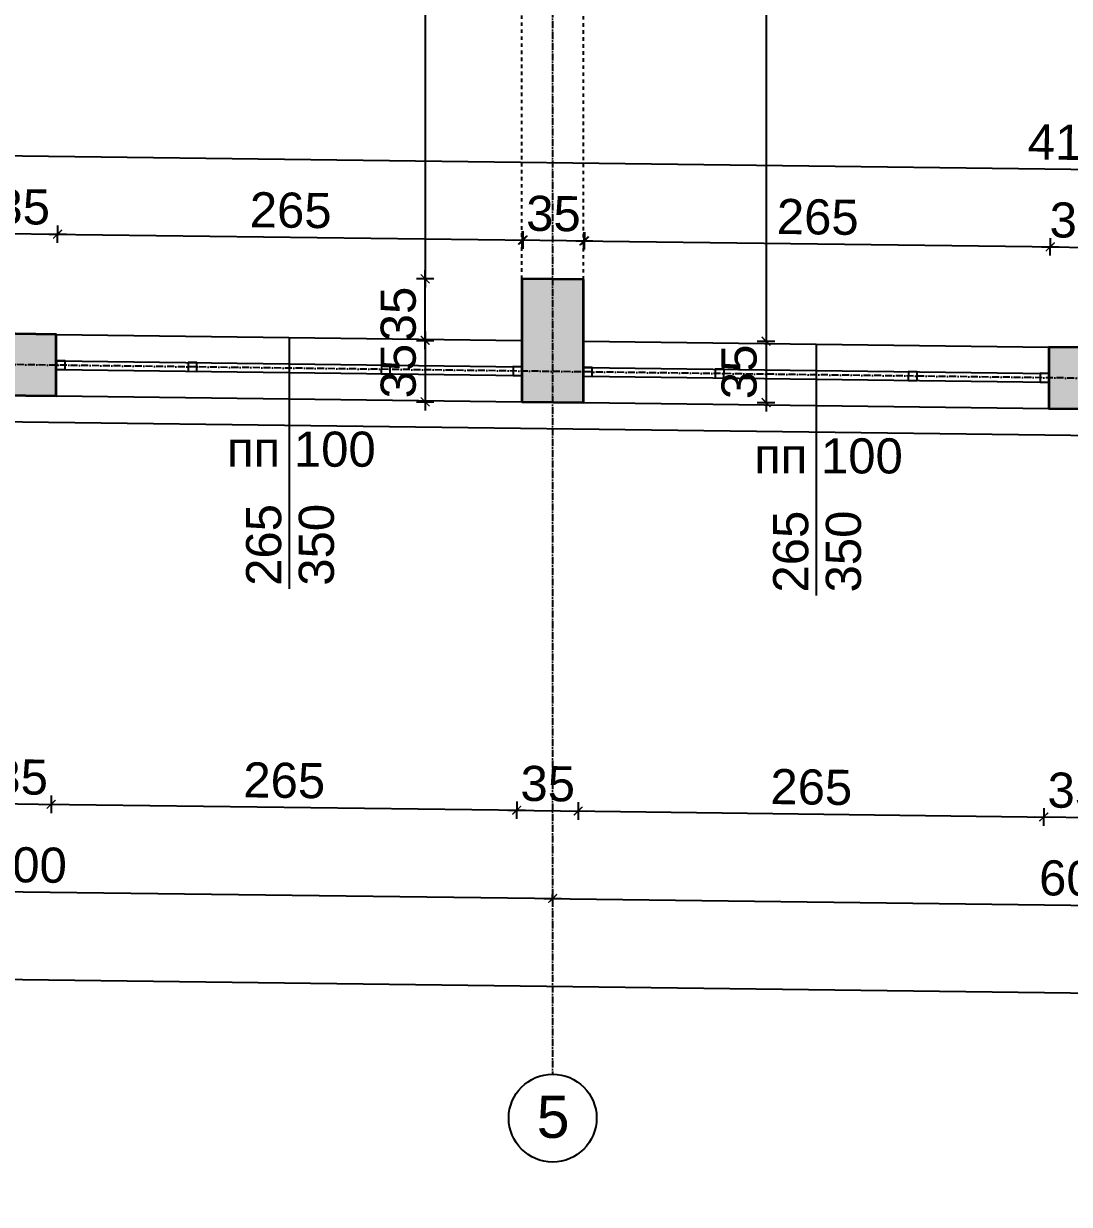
# Model space of a CAD drawing. Header units: inches. Extents: x -72385 to 39588, y -6525 to 66685.
# Drawn here: x -49886 to -49291, y 14801 to 15473 of the extents above; entities that cross this region are included whole.
import ezdxf

# ---------------------------------------------------------------- set-up
doc = ezdxf.new("R2010")
doc.units = ezdxf.units.IN
doc.header["$MEASUREMENT"] = 0
doc.linetypes.add('DashDot', pattern=[0.6, 0.4, -0.1, 0, -0.1])
doc.linetypes.add('Hidden', pattern=[0.4, 0.2, -0.2])
for name, color, linetype, lineweight in [('Изгледни линии', 253, 'Continuous', 25), ('Надписи коти външни', 252, 'Continuous', 25), ('Надписи коти вътрешни', 252, 'Continuous', 25), ('Надписи Оси', 252, 'Continuous', 25), ('Надписи прозорци', 252, 'Continuous', 25), ('Оси', 252, 'DashDot', 25), ('Прозорци', 251, 'Continuous', 25), ('Пунктир', 253, 'Hidden', 25), ('Разрезни линии', 7, 'Continuous', 35), ('Щрих стени', 254, 'Continuous', 25)]:
    doc.layers.add(name, color=color, linetype=linetype, lineweight=lineweight)
doc.styles.add('Arial Regular', font='arial.ttf')
doc.styles.get("Standard").update_dxf_attribs({"font": 'arial.ttf'})
doc.dimstyles.new('Annotative', dxfattribs={"dimscale": 0, "dimtxt": 20, "dimasz": 5, "dimexe": 5, "dimexo": 5, "dimgap": 5, "dimtad": 1, "dimdec": 0, "dimzin": 0, "dimdsep": 46, "dimtxsty": 'Standard', "dimblk": 'ARCHTICK', "dimcen": 5, "dimdle": 5, "dimadec": 0, "dimazin": 0, "dimtfac": 1, "dimtdec": 0, "dimtofl": 0, "dimtmove": 0, "dimatfit": 3, "dimldrblk": 'ARCHTICK', "dimfxl": 5, "dimfxlon": 1, "dimtolj": 1, "dimtzin": 0, "dimarcsym": 1})

# ---------------------------------------------------------------- blocks, each defined once
blk = doc.blocks.new('_ArchTick')
at = {"color": 0, "linetype": 'ByBlock', "const_width": 0.15}
blk.add_lwpolyline([(-0.5, -0.5), (0.5, 0.5)], dxfattribs=at)
blk = doc.blocks.new('*D529')
at = {"layer": 'Defpoints', "color": 0, "ltscale": 50, "transparency": 16777216}
for p in [(-49657.39, 15327.78), (-49602.34, 15327.78), (-49602.34, 15292.78)]:
    blk.add_point(p, dxfattribs=at)
at = {"layer": 'Надписи коти вътрешни', "color": 0, "lineweight": -2, "ltscale": 50, "transparency": 16777216}
for p, q in [((-49652.39, 15327.78), (-49662.39, 15327.78)), ((-49657.39, 15287.78), (-49657.39, 15332.78)), ((-49652.39, 15292.78), (-49662.39, 15292.78))]:
    blk.add_line(p, q, dxfattribs=at)
at = {"layer": 'Надписи коти вътрешни', "color": 0, "lineweight": -2, "ltscale": 50, "transparency": 16777216, "xscale": 5, "yscale": 5, "zscale": 5}
for p, rotation in [((-49657.39, 15327.78), 90), ((-49657.39, 15292.78), 270)]:
    blk.add_blockref('_ArchTick', p, dxfattribs=dict(at, rotation=rotation))
at = {"layer": 'Надписи коти вътрешни', "color": 0, "ltscale": 50, "transparency": 16777216, "insert": (-49672.61, 15307.78), "char_height": 20, "attachment_point": 5, "rotation": 90}
blk.add_mtext('\\A1;35', dxfattribs=at)
blk = doc.blocks.new('*D530')
at = {"layer": 'Defpoints', "color": 0, "ltscale": 50, "transparency": 16777216}
for p in [(-49602.34, 15835.32), (-49657.39, 15327.78), (-49602.34, 15327.78)]:
    blk.add_point(p, dxfattribs=at)
at = {"layer": 'Надписи коти вътрешни', "color": 0, "lineweight": -2, "ltscale": 50, "transparency": 16777216}
for p, q in [((-49657.39, 15840.32), (-49657.39, 15322.78)), ((-49652.39, 15835.32), (-49662.39, 15835.32)), ((-49652.39, 15327.78), (-49662.39, 15327.78))]:
    blk.add_line(p, q, dxfattribs=at)
at = {"layer": 'Надписи коти вътрешни', "color": 0, "lineweight": -2, "ltscale": 50, "transparency": 16777216, "xscale": 5, "yscale": 5, "zscale": 5}
for p, rotation in [((-49657.39, 15835.32), 90), ((-49657.39, 15327.78), 270)]:
    blk.add_blockref('_ArchTick', p, dxfattribs=dict(at, rotation=rotation))
at = {"layer": 'Надписи коти вътрешни', "color": 0, "ltscale": 50, "transparency": 16777216, "insert": (-49672.61, 15581.55), "char_height": 20, "attachment_point": 5, "rotation": 90}
blk.add_mtext('\\A1;508', dxfattribs=at)
blk = doc.blocks.new('*D535')
at = {"layer": 'Defpoints', "color": 0, "ltscale": 50, "transparency": 16777216}
for p in [(-49567.34, 17057.48), (-49567.34, 15292.33), (-49463.39, 15292.33)]:
    blk.add_point(p, dxfattribs=at)
at = {"layer": 'Надписи коти вътрешни', "color": 0, "lineweight": -2, "ltscale": 50, "transparency": 16777216}
for p, q in [((-49463.39, 17062.48), (-49463.39, 15287.33)), ((-49468.39, 17057.48), (-49458.39, 17057.48)), ((-49468.39, 15292.33), (-49458.39, 15292.33))]:
    blk.add_line(p, q, dxfattribs=at)
at = {"layer": 'Надписи коти вътрешни', "color": 0, "lineweight": -2, "ltscale": 50, "transparency": 16777216, "xscale": 5, "yscale": 5, "zscale": 5}
for p, rotation in [((-49463.39, 17057.48), 90), ((-49463.39, 15292.33), 270)]:
    blk.add_blockref('_ArchTick', p, dxfattribs=dict(at, rotation=rotation))
at = {"layer": 'Надписи коти вътрешни', "color": 0, "ltscale": 50, "transparency": 16777216, "insert": (-49478.61, 16174.91), "char_height": 20, "attachment_point": 5, "rotation": 90}
blk.add_mtext('\\A1;1765', dxfattribs=at)
blk = doc.blocks.new('*D571')
at = {"layer": 'Defpoints', "color": 0, "ltscale": 50, "transparency": 16777216}
for p in [(-49866.61, 15353.23), (-49902.34, 15296.6), (-49867.34, 15296.15)]:
    blk.add_point(p, dxfattribs=at)
at = {"layer": 'Надписи коти вътрешни', "color": 0, "lineweight": -2, "ltscale": 50, "transparency": 16777216}
for p, q in [((-49906.61, 15353.74), (-49861.61, 15353.16)), ((-49901.67, 15348.67), (-49901.55, 15358.67)), ((-49866.67, 15348.23), (-49866.55, 15358.23))]:
    blk.add_line(p, q, dxfattribs=at)
at = {"layer": 'Надписи коти вътрешни', "color": 0, "lineweight": -2, "ltscale": 50, "transparency": 16777216, "xscale": 5, "yscale": 5, "zscale": 5}
for p, rotation in [((-49901.61, 15353.67), 179.2706286525344), ((-49866.61, 15353.23), 359.2706286525344)]:
    blk.add_blockref('_ArchTick', p, dxfattribs=dict(at, rotation=rotation))
at = {"layer": 'Надписи коти вътрешни', "color": 0, "ltscale": 50, "transparency": 16777216, "insert": (-49886.42, 15368.7), "char_height": 20, "attachment_point": 5, "rotation": 359.27063}
blk.add_mtext('\\A1;35', dxfattribs=at)
blk = doc.blocks.new('*D568')
at = {"layer": 'Defpoints', "color": 0, "ltscale": 50, "transparency": 16777216}
for p in [(-49601.61, 15349.85), (-49867.34, 15296.15), (-49602.34, 15292.78)]:
    blk.add_point(p, dxfattribs=at)
at = {"layer": 'Надписи коти вътрешни', "color": 0, "lineweight": -2, "ltscale": 50, "transparency": 16777216}
for p, q in [((-49871.61, 15353.29), (-49596.61, 15349.79)), ((-49866.67, 15348.23), (-49866.55, 15358.23)), ((-49601.67, 15344.85), (-49601.55, 15354.85))]:
    blk.add_line(p, q, dxfattribs=at)
at = {"layer": 'Надписи коти вътрешни', "color": 0, "lineweight": -2, "ltscale": 50, "transparency": 16777216, "xscale": 5, "yscale": 5, "zscale": 5}
for p, rotation in [((-49866.61, 15353.23), 179.270628652547), ((-49601.61, 15349.85), 359.270628652547)]:
    blk.add_blockref('_ArchTick', p, dxfattribs=dict(at, rotation=rotation))
at = {"layer": 'Надписи коти вътрешни', "color": 0, "ltscale": 50, "transparency": 16777216, "insert": (-49733.92, 15366.75), "char_height": 20, "attachment_point": 5, "rotation": 359.27063}
blk.add_mtext('\\A1;265', dxfattribs=at)
blk = doc.blocks.new('*D569')
at = {"layer": 'Defpoints', "color": 0, "ltscale": 50, "transparency": 16777216}
for p in [(-49567.06, 15349.41), (-49602.34, 15327.78), (-49567.34, 15327.34)]:
    blk.add_point(p, dxfattribs=at)
at = {"layer": 'Надписи коти вътрешни', "color": 0, "lineweight": -2, "ltscale": 50, "transparency": 16777216}
for p, q in [((-49602.12, 15344.86), (-49601.99, 15354.86)), ((-49567.12, 15344.41), (-49566.99, 15354.41)), ((-49607.06, 15349.92), (-49562.06, 15349.35))]:
    blk.add_line(p, q, dxfattribs=at)
at = {"layer": 'Надписи коти вътрешни', "color": 0, "lineweight": -2, "ltscale": 50, "transparency": 16777216, "xscale": 5, "yscale": 5, "zscale": 5}
for p, rotation in [((-49602.06, 15349.86), 179.2706286525459), ((-49567.06, 15349.41), 359.270628652546)]:
    blk.add_blockref('_ArchTick', p, dxfattribs=dict(at, rotation=rotation))
at = {"layer": 'Надписи коти вътрешни', "color": 0, "ltscale": 50, "transparency": 16777216, "insert": (-49584.36, 15364.85), "char_height": 20, "attachment_point": 5, "rotation": 359.27063}
blk.add_mtext('\\A1;35', dxfattribs=at)
blk = doc.blocks.new('*D574')
at = {"layer": 'Defpoints', "color": 0, "ltscale": 50, "transparency": 16777216}
for p in [(-49301.61, 15346.03), (-49567.34, 15292.33), (-49302.34, 15288.96)]:
    blk.add_point(p, dxfattribs=at)
at = {"layer": 'Надписи коти вътрешни', "color": 0, "lineweight": -2, "ltscale": 50, "transparency": 16777216}
for p, q in [((-49566.67, 15344.41), (-49566.55, 15354.41)), ((-49571.61, 15349.47), (-49296.61, 15345.97)), ((-49301.67, 15341.03), (-49301.55, 15351.03))]:
    blk.add_line(p, q, dxfattribs=at)
at = {"layer": 'Надписи коти вътрешни', "color": 0, "lineweight": -2, "ltscale": 50, "transparency": 16777216, "xscale": 5, "yscale": 5, "zscale": 5}
for p, rotation in [((-49566.61, 15349.41), 179.270628652547), ((-49301.61, 15346.03), 359.270628652547)]:
    blk.add_blockref('_ArchTick', p, dxfattribs=dict(at, rotation=rotation))
at = {"layer": 'Надписи коти вътрешни', "color": 0, "ltscale": 50, "transparency": 16777216, "insert": (-49433.92, 15362.93), "char_height": 20, "attachment_point": 5, "rotation": 359.27063}
blk.add_mtext('\\A1;265', dxfattribs=at)
blk = doc.blocks.new('*D575')
at = {"layer": 'Defpoints', "color": 0, "ltscale": 50, "transparency": 16777216}
for p in [(-49266.61, 15345.59), (-49302.34, 15288.96), (-49267.34, 15288.52)]:
    blk.add_point(p, dxfattribs=at)
at = {"layer": 'Надписи коти вътрешни', "color": 0, "lineweight": -2, "ltscale": 50, "transparency": 16777216}
for p, q in [((-49301.67, 15341.03), (-49301.55, 15351.03)), ((-49266.67, 15340.59), (-49266.55, 15350.59)), ((-49306.61, 15346.1), (-49261.61, 15345.52))]:
    blk.add_line(p, q, dxfattribs=at)
at = {"layer": 'Надписи коти вътрешни', "color": 0, "lineweight": -2, "ltscale": 50, "transparency": 16777216, "xscale": 5, "yscale": 5, "zscale": 5}
for p, rotation in [((-49301.61, 15346.03), 179.2706286525344), ((-49266.61, 15345.59), 359.2706286525344)]:
    blk.add_blockref('_ArchTick', p, dxfattribs=dict(at, rotation=rotation))
at = {"layer": 'Надписи коти вътрешни', "color": 0, "ltscale": 50, "transparency": 16777216, "insert": (-49286.42, 15361.06), "char_height": 20, "attachment_point": 5, "rotation": 359.27063}
blk.add_mtext('\\A1;35', dxfattribs=at)
blk = doc.blocks.new('*D587')
at = {"layer": 'Defpoints', "color": 0, "ltscale": 50, "transparency": 16777216}
for p in [(-47201.05, 15363.57), (-51367.34, 15315.25), (-47202.34, 15262.23)]:
    blk.add_point(p, dxfattribs=at)
at = {"layer": 'Надписи коти вътрешни', "color": 0, "lineweight": -2, "ltscale": 50, "transparency": 16777216}
for p, q in [((-51366.11, 15411.59), (-51365.98, 15421.59)), ((-51371.05, 15416.65), (-47196.05, 15363.5)), ((-47201.11, 15358.57), (-47200.98, 15368.57))]:
    blk.add_line(p, q, dxfattribs=at)
at = {"layer": 'Надписи коти вътрешни', "color": 0, "lineweight": -2, "ltscale": 50, "transparency": 16777216, "xscale": 5, "yscale": 5, "zscale": 5}
for p, rotation in [((-51366.05, 15416.59), 179.2706286525471), ((-47201.05, 15363.57), 359.2706286525471)]:
    blk.add_blockref('_ArchTick', p, dxfattribs=dict(at, rotation=rotation))
at = {"layer": 'Надписи коти вътрешни', "color": 0, "ltscale": 50, "transparency": 16777216, "insert": (-49283.35, 15405.29), "char_height": 20, "attachment_point": 5, "rotation": 359.27063}
blk.add_mtext('\\A1;4165', dxfattribs=at)
blk = doc.blocks.new('*D5588')
at = {"layer": 'Defpoints', "color": 0, "ltscale": 50, "transparency": 16777216}
for p in [(-49902.34, 15261.6), (-49867.34, 15261.15), (-49870.3, 15028.67)]:
    blk.add_point(p, dxfattribs=at)
at = {"layer": 'Надписи коти външни', "color": 0, "lineweight": -2, "ltscale": 50, "transparency": 16777216}
for p, q in [((-49905.23, 15034.11), (-49905.36, 15024.12)), ((-49870.23, 15033.67), (-49870.36, 15023.67)), ((-49910.3, 15029.18), (-49865.3, 15028.61))]:
    blk.add_line(p, q, dxfattribs=at)
at = {"layer": 'Надписи коти външни', "color": 0, "lineweight": -2, "ltscale": 50, "transparency": 16777216, "xscale": 5, "yscale": 5, "zscale": 5}
for p, rotation in [((-49905.3, 15029.12), 179.2706286525464), ((-49870.3, 15028.67), 359.2706286525463)]:
    blk.add_blockref('_ArchTick', p, dxfattribs=dict(at, rotation=rotation))
at = {"layer": 'Надписи коти външни', "color": 0, "ltscale": 50, "transparency": 16777216, "insert": (-49887.6, 15044.11), "char_height": 20, "attachment_point": 5, "rotation": 359.27063}
blk.add_mtext('\\A1;35', dxfattribs=at)
blk = doc.blocks.new('*D5587')
at = {"layer": 'Defpoints', "color": 0, "ltscale": 50, "transparency": 16777216}
for p in [(-49867.34, 15261.15), (-49602.34, 15257.78), (-49605.3, 15025.3)]:
    blk.add_point(p, dxfattribs=at)
at = {"layer": 'Надписи коти външни', "color": 0, "lineweight": -2, "ltscale": 50, "transparency": 16777216}
for p, q in [((-49870.23, 15033.67), (-49870.36, 15023.67)), ((-49875.3, 15028.73), (-49600.3, 15025.23)), ((-49605.23, 15030.3), (-49605.36, 15020.3))]:
    blk.add_line(p, q, dxfattribs=at)
at = {"layer": 'Надписи коти външни', "color": 0, "lineweight": -2, "ltscale": 50, "transparency": 16777216, "xscale": 5, "yscale": 5, "zscale": 5}
for p, rotation in [((-49870.3, 15028.67), 179.2706286525463), ((-49605.3, 15025.3), 359.2706286525462)]:
    blk.add_blockref('_ArchTick', p, dxfattribs=dict(at, rotation=rotation))
at = {"layer": 'Надписи коти външни', "color": 0, "ltscale": 50, "transparency": 16777216, "insert": (-49737.6, 15042.19), "char_height": 20, "attachment_point": 5, "rotation": 359.27063}
blk.add_mtext('\\A1;265', dxfattribs=at)
blk = doc.blocks.new('*D5586')
at = {"layer": 'Defpoints', "color": 0, "ltscale": 50, "transparency": 16777216}
for p in [(-49602.34, 15257.78), (-49567.34, 15257.33), (-49570.3, 15024.85)]:
    blk.add_point(p, dxfattribs=at)
at = {"layer": 'Надписи коти външни', "color": 0, "lineweight": -2, "ltscale": 50, "transparency": 16777216}
for p, q in [((-49610.3, 15025.36), (-49565.3, 15024.79)), ((-49605.23, 15030.3), (-49605.36, 15020.3)), ((-49570.23, 15029.85), (-49570.36, 15019.85))]:
    blk.add_line(p, q, dxfattribs=at)
at = {"layer": 'Надписи коти външни', "color": 0, "lineweight": -2, "ltscale": 50, "transparency": 16777216, "xscale": 5, "yscale": 5, "zscale": 5}
for p, rotation in [((-49605.3, 15025.3), 179.2706286525403), ((-49570.3, 15024.85), 359.2706286525403)]:
    blk.add_blockref('_ArchTick', p, dxfattribs=dict(at, rotation=rotation))
at = {"layer": 'Надписи коти външни', "color": 0, "ltscale": 50, "transparency": 16777216, "insert": (-49587.6, 15040.29), "char_height": 20, "attachment_point": 5, "rotation": 359.27063}
blk.add_mtext('\\A1;35', dxfattribs=at)
blk = doc.blocks.new('*D5585')
at = {"layer": 'Defpoints', "color": 0, "ltscale": 50, "transparency": 16777216}
for p in [(-49567.34, 15257.33), (-49302.34, 15253.96), (-49305.3, 15021.48)]:
    blk.add_point(p, dxfattribs=at)
at = {"layer": 'Надписи коти външни', "color": 0, "lineweight": -2, "ltscale": 50, "transparency": 16777216}
for p, q in [((-49575.3, 15024.91), (-49300.3, 15021.41)), ((-49570.23, 15029.85), (-49570.36, 15019.85)), ((-49305.23, 15026.48), (-49305.36, 15016.48))]:
    blk.add_line(p, q, dxfattribs=at)
at = {"layer": 'Надписи коти външни', "color": 0, "lineweight": -2, "ltscale": 50, "transparency": 16777216, "xscale": 5, "yscale": 5, "zscale": 5}
for p, rotation in [((-49570.3, 15024.85), 179.2706286525486), ((-49305.3, 15021.48), 359.2706286525486)]:
    blk.add_blockref('_ArchTick', p, dxfattribs=dict(at, rotation=rotation))
at = {"layer": 'Надписи коти външни', "color": 0, "ltscale": 50, "transparency": 16777216, "insert": (-49437.6, 15038.37), "char_height": 20, "attachment_point": 5, "rotation": 359.27063}
blk.add_mtext('\\A1;265', dxfattribs=at)
blk = doc.blocks.new('*D5584')
at = {"layer": 'Defpoints', "color": 0, "ltscale": 50, "transparency": 16777216}
for p in [(-49302.34, 15253.96), (-49267.34, 15253.51), (-49270.3, 15021.03)]:
    blk.add_point(p, dxfattribs=at)
at = {"layer": 'Надписи коти външни', "color": 0, "lineweight": -2, "ltscale": 50, "transparency": 16777216}
for p, q in [((-49305.23, 15026.48), (-49305.36, 15016.48)), ((-49270.23, 15026.03), (-49270.36, 15016.03)), ((-49310.3, 15021.54), (-49265.3, 15020.97))]:
    blk.add_line(p, q, dxfattribs=at)
at = {"layer": 'Надписи коти външни', "color": 0, "lineweight": -2, "ltscale": 50, "transparency": 16777216, "xscale": 5, "yscale": 5, "zscale": 5}
for p, rotation in [((-49305.3, 15021.48), 179.2706286525464), ((-49270.3, 15021.03), 359.2706286525463)]:
    blk.add_blockref('_ArchTick', p, dxfattribs=dict(at, rotation=rotation))
at = {"layer": 'Надписи коти външни', "color": 0, "ltscale": 50, "transparency": 16777216, "insert": (-49287.6, 15036.47), "char_height": 20, "attachment_point": 5, "rotation": 359.27063}
blk.add_mtext('\\A1;35', dxfattribs=at)
blk = doc.blocks.new('*D5566')
at = {"layer": 'Defpoints', "color": 0, "ltscale": 50, "transparency": 16777216}
for p in [(-50184.84, 14982.67), (-49584.84, 14975.03), (-49584.84, 14975.03)]:
    blk.add_point(p, dxfattribs=at)
at = {"layer": 'Надписи коти външни', "color": 0, "lineweight": -2, "ltscale": 50, "transparency": 16777216}
for p, q in [((-50189.84, 14982.73), (-49579.84, 14974.97)), ((-50184.84, 14982.67), (-50184.9, 14977.67)), ((-49584.84, 14975.03), (-49584.77, 14980.03))]:
    blk.add_line(p, q, dxfattribs=at)
at = {"layer": 'Надписи коти външни', "color": 0, "lineweight": -2, "ltscale": 50, "transparency": 16777216, "xscale": 5, "yscale": 5, "zscale": 5}
for p, rotation in [((-50184.84, 14982.67), 179.270628652557), ((-49584.84, 14975.03), 359.270628652557)]:
    blk.add_blockref('_ArchTick', p, dxfattribs=dict(at, rotation=rotation))
at = {"layer": 'Надписи коти външни', "color": 0, "ltscale": 50, "transparency": 16777216, "insert": (-49884.64, 14994.06), "char_height": 20, "attachment_point": 5, "rotation": 359.27063}
blk.add_mtext('\\A1;600', dxfattribs=at)
blk = doc.blocks.new('*D5565')
at = {"layer": 'Defpoints', "color": 0, "ltscale": 50, "transparency": 16777216}
for p in [(-49584.84, 14975.03), (-48984.84, 14967.39), (-48984.84, 14967.39)]:
    blk.add_point(p, dxfattribs=at)
at = {"layer": 'Надписи коти външни', "color": 0, "lineweight": -2, "ltscale": 50, "transparency": 16777216}
for p, q in [((-49584.84, 14975.03), (-49584.77, 14980.03)), ((-49589.84, 14975.1), (-48979.84, 14967.33)), ((-48984.84, 14967.39), (-48984.77, 14972.39))]:
    blk.add_line(p, q, dxfattribs=at)
at = {"layer": 'Надписи коти външни', "color": 0, "lineweight": -2, "ltscale": 50, "transparency": 16777216, "xscale": 5, "yscale": 5, "zscale": 5}
for p, rotation in [((-49584.84, 14975.03), 179.2706286525473), ((-48984.84, 14967.39), 359.2706286525473)]:
    blk.add_blockref('_ArchTick', p, dxfattribs=dict(at, rotation=rotation))
at = {"layer": 'Надписи коти външни', "color": 0, "ltscale": 50, "transparency": 16777216, "insert": (-49284.64, 14986.42), "char_height": 20, "attachment_point": 5, "rotation": 359.27063}
blk.add_mtext('\\A1;600', dxfattribs=at)
blk = doc.blocks.new('*D5506')
at = {"layer": 'Defpoints', "color": 0, "ltscale": 50, "transparency": 16777216}
for p in [(-52317.34, 15292.34), (-40222.34, 15138.36), (-40226.57, 14805.89)]:
    blk.add_point(p, dxfattribs=at)
at = {"layer": 'Надписи коти външни', "color": 0, "lineweight": -2, "ltscale": 50, "transparency": 16777216}
for p, q in [((-52321.51, 14964.87), (-52321.63, 14954.87)), ((-52326.57, 14959.93), (-40221.57, 14805.83)), ((-40226.51, 14810.89), (-40226.63, 14800.89))]:
    blk.add_line(p, q, dxfattribs=at)
at = {"layer": 'Надписи коти външни', "color": 0, "lineweight": -2, "ltscale": 50, "transparency": 16777216, "xscale": 5, "yscale": 5, "zscale": 5}
for p, rotation in [((-52321.57, 14959.87), 179.2706286525472), ((-40226.57, 14805.89), 359.2706286525473)]:
    blk.add_blockref('_ArchTick', p, dxfattribs=dict(at, rotation=rotation))
at = {"layer": 'Надписи коти външни', "color": 0, "ltscale": 50, "transparency": 16777216, "insert": (-46273.88, 14898.09), "char_height": 20, "attachment_point": 5, "rotation": 359.27063}
blk.add_mtext('\\A1;12095', dxfattribs=at)
blk = doc.blocks.new('*D7691')
at = {"layer": 'Defpoints', "color": 0, "ltscale": 10, "transparency": 16777216}
for p in [(-49724.13, 15292.78), (-49724.13, 15257.78), (-49657.39, 15257.78)]:
    blk.add_point(p, dxfattribs=at)
at = {"layer": 'Надписи коти вътрешни', "color": 0, "lineweight": -2, "ltscale": 10, "transparency": 16777216}
for p, q in [((-49662.39, 15292.78), (-49652.39, 15292.78)), ((-49657.39, 15297.78), (-49657.39, 15252.78)), ((-49662.39, 15257.78), (-49652.39, 15257.78))]:
    blk.add_line(p, q, dxfattribs=at)
at = {"layer": 'Надписи коти вътрешни', "color": 0, "lineweight": -2, "ltscale": 10, "transparency": 16777216, "xscale": 5, "yscale": 5, "zscale": 5}
for p, rotation in [((-49657.39, 15292.78), 90), ((-49657.39, 15257.78), 270)]:
    blk.add_blockref('_ArchTick', p, dxfattribs=dict(at, rotation=rotation))
at = {"layer": 'Надписи коти вътрешни', "color": 0, "ltscale": 10, "transparency": 16777216, "insert": (-49672.61, 15275.28), "char_height": 20, "attachment_point": 5, "rotation": 90}
blk.add_mtext('\\A1;35', dxfattribs=at)
blk = doc.blocks.new('*D7692')
at = {"layer": 'Defpoints', "color": 0, "ltscale": 10, "transparency": 16777216}
for p in [(-49530.13, 15292.33), (-49530.13, 15257.33), (-49463.39, 15257.33)]:
    blk.add_point(p, dxfattribs=at)
at = {"layer": 'Надписи коти вътрешни', "color": 0, "lineweight": -2, "ltscale": 10, "transparency": 16777216}
for p, q in [((-49463.39, 15297.33), (-49463.39, 15252.33)), ((-49468.39, 15292.33), (-49458.39, 15292.33)), ((-49468.39, 15257.33), (-49458.39, 15257.33))]:
    blk.add_line(p, q, dxfattribs=at)
at = {"layer": 'Надписи коти вътрешни', "color": 0, "lineweight": -2, "ltscale": 10, "transparency": 16777216, "xscale": 5, "yscale": 5, "zscale": 5}
for p, rotation in [((-49463.39, 15292.33), 90), ((-49463.39, 15257.33), 270)]:
    blk.add_blockref('_ArchTick', p, dxfattribs=dict(at, rotation=rotation))
at = {"layer": 'Надписи коти вътрешни', "color": 0, "ltscale": 10, "transparency": 16777216, "insert": (-49478.61, 15274.83), "char_height": 20, "attachment_point": 5, "rotation": 90}
blk.add_mtext('\\A1;35', dxfattribs=at)

msp = doc.modelspace()

# ---------------------------------------------------------------- hatches: boundary and pattern name
at = {"layer": 'Щрих стени', "ltscale": 10}
h = msp.add_hatch(color=256, dxfattribs=at)
h.dxf.hatch_style = 1
h.paths.add_polyline_path([(-51067.34, 17111.58), (-51102.34, 17112.02), (-51102.34, 17077.02), (-51067.34, 17076.57)])
h.paths.add_polyline_path([(-50767.34, 17107.76), (-50802.34, 17108.2), (-50802.34, 17038.2), (-50767.34, 17037.75)])
h.paths.add_polyline_path([(-50467.34, 17103.94), (-50502.34, 17104.38), (-50502.34, 17069.38), (-50467.34, 17068.93)])
h.paths.add_polyline_path([(-50167.34, 17100.12), (-50202.34, 17100.56), (-50202.34, 17030.56), (-50167.34, 17030.11)])
h.paths.add_polyline_path([(-49867.34, 17096.3), (-49902.34, 17096.74), (-49902.34, 17061.74), (-49867.34, 17061.3)])
h.paths.add_polyline_path([(-49567.34, 17092.48), (-49602.34, 17092.93), (-49602.34, 17022.92), (-49567.34, 17022.47)])
h.paths.add_polyline_path([(-49267.34, 17088.66), (-49302.34, 17089.11), (-49302.34, 17054.1), (-49267.34, 17053.66)])
h.paths.add_polyline_path([(-48967.34, 17084.84), (-49002.34, 17085.29), (-49002.34, 17015.28), (-48967.34, 17014.84)])
h.paths.add_polyline_path([(-48667.34, 17081.02), (-48702.34, 17081.47), (-48702.34, 17046.47), (-48667.34, 17046.02)])
h.paths.add_polyline_path([(-48367.34, 17077.2), (-48402.34, 17077.65), (-48402.34, 17007.64), (-48367.34, 17007.2)])
h.paths.add_polyline_path([(-48067.34, 17073.38), (-48102.34, 17073.83), (-48102.34, 17038.83), (-48067.34, 17038.38)])
h.paths.add_polyline_path([(-47767.34, 17069.57), (-47802.34, 17070.01), (-47802.34, 17000), (-47767.34, 16999.56)])
h.paths.add_polyline_path([(-47467.34, 17065.75), (-47502.34, 17066.19), (-47502.34, 17031.19), (-47467.34, 17030.74)])
h.paths.add_polyline_path([(-50764.84, 16530.18), (-50804.84, 16530.69), (-50804.84, 16450.68), (-50764.84, 16450.17)])
h.paths.add_polyline_path([(-50164.84, 16522.54), (-50204.84, 16523.05), (-50204.84, 16443.04), (-50164.84, 16442.53)])
h.paths.add_polyline_path([(-49564.84, 16514.9), (-49604.84, 16515.41), (-49604.84, 16470.41), (-49629.84, 16470.73), (-49629.84, 16435.72), (-49604.84, 16435.4), (-49564.84, 16434.9)])
h.paths.add_polyline_path([(-48964.84, 16507.26), (-49004.84, 16507.77), (-49004.84, 16427.77), (-48964.84, 16427.26)])
h.paths.add_polyline_path([(-48364.84, 16499.62), (-48404.84, 16500.13), (-48404.84, 16420.13), (-48364.84, 16419.62)])
h.paths.add_polyline_path([(-47764.84, 16491.99), (-47804.84, 16492.5), (-47804.84, 16447.49), (-47829.84, 16447.81), (-47829.84, 16412.81), (-47804.84, 16412.49), (-47804.84, 16412.49), (-47764.84, 16411.98)])
h.paths.add_polyline_path([(-50764.84, 15930.13), (-50804.84, 15930.64), (-50804.84, 15850.63), (-50764.84, 15850.12)])
h.paths.add_polyline_path([(-50164.84, 15922.49), (-50204.84, 15923), (-50204.84, 15842.99), (-50164.84, 15842.48)])
h.paths.add_polyline_path([(-49564.84, 15914.85), (-49604.84, 15915.36), (-49629.84, 15915.68), (-49629.84, 15880.68), (-49604.84, 15880.36), (-49604.84, 15835.36), (-49564.84, 15834.85)])
h.paths.add_polyline_path([(-48964.84, 15907.21), (-49004.84, 15907.72), (-49004.84, 15827.72), (-48964.84, 15827.21)])
h.paths.add_polyline_path([(-48364.84, 15899.58), (-48404.84, 15900.09), (-48404.84, 15820.08), (-48364.84, 15819.57)])
h.paths.add_polyline_path([(-47764.84, 15891.94), (-47804.84, 15892.45), (-47804.84, 15847.44), (-47829.84, 15847.76), (-47829.84, 15812.76), (-47804.84, 15812.44), (-47764.84, 15811.93)])
h.paths.add_polyline_path([(-51067.34, 15311.43), (-51102.34, 15311.88), (-51102.34, 15276.87), (-51067.34, 15276.43)])
h.paths.add_polyline_path([(-50767.34, 15342.61), (-50802.34, 15343.06), (-50802.34, 15273.05), (-50767.34, 15272.61)])
h.paths.add_polyline_path([(-50467.34, 15303.79), (-50502.34, 15304.24), (-50502.34, 15269.23), (-50467.34, 15268.79)])
h.paths.add_polyline_path([(-50167.34, 15334.98), (-50202.34, 15335.42), (-50202.34, 15265.42), (-50167.34, 15264.97)])
h.paths.add_polyline_path([(-49867.34, 15296.15), (-49902.34, 15296.6), (-49902.34, 15261.6), (-49867.34, 15261.15)])
h.paths.add_polyline_path([(-49567.34, 15327.34), (-49602.34, 15327.78), (-49602.34, 15257.78), (-49567.34, 15257.33)])
h.paths.add_polyline_path([(-49267.34, 15288.52), (-49302.34, 15288.96), (-49302.34, 15253.96), (-49267.34, 15253.51)])
h.paths.add_polyline_path([(-48967.34, 15319.7), (-49002.34, 15320.14), (-49002.34, 15250.14), (-48967.34, 15249.69)])
h.paths.add_polyline_path([(-48667.34, 15280.88), (-48702.34, 15281.32), (-48702.34, 15246.32), (-48667.34, 15245.87)])
h.paths.add_polyline_path([(-48367.34, 15312.06), (-48402.34, 15312.51), (-48402.34, 15242.5), (-48367.34, 15242.05)])
h.paths.add_polyline_path([(-48067.34, 15273.24), (-48102.34, 15273.68), (-48102.34, 15238.68), (-48067.34, 15238.24)])
h.paths.add_polyline_path([(-47767.34, 15304.42), (-47802.34, 15304.87), (-47802.34, 15234.86), (-47767.34, 15234.42)])
h.paths.add_polyline_path([(-47467.34, 15265.6), (-47502.34, 15266.05), (-47502.34, 15231.04), (-47467.34, 15230.6)])

# ---------------------------------------------------------------- linework, layer by layer
at = {"layer": 'Изгледни линии', "ltscale": 50}
for p, q in [((-49867.34, 15296.15), (-49602.34, 15292.78)), ((-49567.34, 15292.33), (-49302.34, 15288.96)), ((-51982.34, 15273.07), (-47487.34, 15215.85)), ((-49867.34, 15261.15), (-49602.34, 15257.78)), ((-49567.34, 15257.33), (-49302.34, 15253.96))]:
    msp.add_line(p, q, dxfattribs=at)
at = {"layer": 'Надписи Оси', "ltscale": 50}
msp.add_circle((-49584.84, 14850.02), 25, dxfattribs=at)
at = {"layer": 'Надписи прозорци', "ltscale": 50}
for p, q in [((-49734.84, 15294.47), (-49734.84, 15151.32)), ((-49434.84, 15290.65), (-49434.84, 15147.5))]:
    msp.add_line(p, q, dxfattribs=at)
at = {"layer": 'Оси', "ltscale": 10}
for p, q in [((-49584.84, 17475.23), (-49584.84, 14875.02)), ((-39839.84, 15151), (-52699.84, 15314.71))]:
    msp.add_line(p, q, dxfattribs=at)
at = {"layer": 'Прозорци', "ltscale": 50}
for p, q in [((-49867.34, 15281.15), (-49602.34, 15277.78)), ((-49867.34, 15276.15), (-49602.34, 15272.78)), ((-49567.34, 15277.33), (-49302.34, 15273.96)), ((-49567.34, 15272.33), (-49302.34, 15268.96))]:
    msp.add_line(p, q, dxfattribs=at)
for points in [[(-49867.34, 15276.15), (-49862.34, 15276.09), (-49862.27, 15281.09), (-49867.27, 15281.15), (-49867.34, 15276.15)], [(-49792.35, 15275.2), (-49787.35, 15275.13), (-49787.29, 15280.13), (-49792.29, 15280.2), (-49792.35, 15275.2)], [(-49682.39, 15273.8), (-49677.39, 15273.73), (-49677.33, 15278.73), (-49682.32, 15278.8), (-49682.39, 15273.8)], [(-49607.4, 15272.85), (-49602.4, 15272.78), (-49602.34, 15277.78), (-49607.34, 15277.85), (-49607.4, 15272.85)], [(-49567.34, 15272.33), (-49562.34, 15272.27), (-49562.27, 15277.27), (-49567.27, 15277.33), (-49567.34, 15272.33)], [(-49492.35, 15271.38), (-49487.35, 15271.31), (-49487.29, 15276.31), (-49492.29, 15276.38), (-49492.35, 15271.38)], [(-49382.39, 15269.98), (-49377.39, 15269.91), (-49377.33, 15274.91), (-49382.32, 15274.98), (-49382.39, 15269.98)], [(-49307.4, 15269.03), (-49302.4, 15268.97), (-49302.34, 15273.96), (-49307.34, 15274.03), (-49307.4, 15269.03)]]:
    msp.add_lwpolyline(points, dxfattribs=at)
at = {"layer": 'Пунктир', "ltscale": 10}
for p, q in [((-49602.34, 15327.78), (-49602.34, 15835.32)), ((-49567.34, 15327.34), (-49567.34, 15834.88))]:
    msp.add_line(p, q, dxfattribs=at)
at = {"layer": 'Разрезни линии', "ltscale": 50}
for p, q in [((-49602.34, 15327.78), (-49602.34, 15257.78)), ((-49567.34, 15327.34), (-49602.34, 15327.78)), ((-49567.34, 15257.33), (-49567.34, 15327.34)), ((-49602.34, 15257.78), (-49567.34, 15257.33))]:
    msp.add_line(p, q, dxfattribs=at)
for points in [[(-49902.34, 15296.6), (-49902.34, 15261.6), (-49867.34, 15261.15), (-49867.34, 15296.15)], [(-49302.34, 15288.96), (-49302.34, 15253.96), (-49267.34, 15253.51), (-49267.34, 15288.52)]]:
    msp.add_lwpolyline(points, close=True, dxfattribs=at)

# ---------------------------------------------------------------- texts
at = {"layer": 'Надписи Оси', "ltscale": 100, "insert": (-49598.16, 14862.74), "char_height": 24, "width": 27.2128, "attachment_point": 1, "style": 'Arial Regular'}
msp.add_mtext('\\pxqc;5', dxfattribs=at)
at = {"layer": 'Надписи прозорци', "ltscale": 100, "char_height": 20, "width": 180.4891, "attachment_point": 1, "style": 'Arial Regular'}
for insert in [(-49770.15, 15240.82), (-49470.15, 15237)]:
    msp.add_mtext('пп 100', dxfattribs=dict(at, insert=insert))
at = {"layer": 'Надписи прозорци', "ltscale": 100, "char_height": 20, "width": 180.4891, "attachment_point": 3, "rotation": 90, "style": 'Arial Regular'}
for s, insert in [('265', (-49759.35, 15199.61)), ('350', (-49729.35, 15199.69)), ('265', (-49459.35, 15195.79)), ('350', (-49429.35, 15195.87))]:
    msp.add_mtext(s, dxfattribs=dict(at, insert=insert))

# ---------------------------------------------------------------- dimensions: what is measured, and where the dimension line sits
at = {"layer": 'Надписи коти външни', "ltscale": 50}
dim = msp.add_aligned_dim(p1=(-52317.34, 15292.34), p2=(-40222.34, 15138.36), distance=-332.5, text='12095', dimstyle='Annotative', override={"dimscale": 0, "dimtix": 0, "dimtofl": 0, "dimtmove": 0, "dimatfit": 3}, dxfattribs=at)
dim.commit()
dim.dimension.update_dxf_attribs({"geometry": '*D5506', "text_midpoint": (-46273.88, 14898.09)})
for base, p1, p2, picture, middle in [((-49870.3, 15028.67), (-49902.34, 15261.6), (-49867.34, 15261.15), '*D5588', (-49887.8, 15028.89)), ((-49570.3, 15024.85), (-49602.34, 15257.78), (-49567.34, 15257.33), '*D5586', (-49587.8, 15025.07)), ((-49270.3, 15021.03), (-49302.34, 15253.96), (-49267.34, 15253.51), '*D5584', (-49287.8, 15021.25))]:
    dim = msp.add_linear_dim(base=base, p1=p1, p2=p2, angle=359.27063, dimstyle='Annotative', override={"dimscale": 0, "dimtix": 0, "dimtofl": 0, "dimtmove": 0, "dimatfit": 3}, dxfattribs=at)
    dim.commit()
    dim.dimension.update_dxf_attribs({"geometry": picture, "text_midpoint": middle, "dimtype": 129})
for p1, p2, distance, picture, middle in [((-49867.34, 15261.15), (-49602.34, 15257.78), -232.5, '*D5587', (-49737.6, 15042.19)), ((-49567.34, 15257.33), (-49302.34, 15253.96), -232.5, '*D5585', (-49437.6, 15038.37)), ((-50184.84, 14982.67), (-49584.84, 14975.03), 0, '*D5566', (-49884.64, 14994.06)), ((-49584.84, 14975.03), (-48984.84, 14967.39), 0, '*D5565', (-49284.64, 14986.42))]:
    dim = msp.add_aligned_dim(p1=p1, p2=p2, distance=distance, dimstyle='Annotative', override={"dimscale": 0, "dimtix": 0, "dimtofl": 0, "dimtmove": 0, "dimatfit": 3}, dxfattribs=at)
    dim.commit()
    dim.dimension.update_dxf_attribs({"geometry": picture, "text_midpoint": middle})
at = {"layer": 'Надписи коти вътрешни', "ltscale": 50}
for base, p1, p2, picture, middle in [((-49463.39, 15292.33), (-49567.34, 17057.48), (-49567.34, 15292.33), '*D535', (-49478.61, 16174.91)), ((-49657.39, 15327.78), (-49602.34, 15835.32), (-49602.34, 15327.78), '*D530', (-49672.61, 15581.55))]:
    dim = msp.add_linear_dim(base=base, p1=p1, p2=p2, angle=90, dimstyle='Annotative', override={"dimscale": 0, "dimtix": 0, "dimtofl": 0, "dimtmove": 0, "dimatfit": 3}, dxfattribs=at)
    dim.commit()
    dim.dimension.update_dxf_attribs({"geometry": picture, "text_midpoint": middle})
for p1, p2, distance, picture, middle in [((-51367.34, 15315.25), (-47202.34, 15262.23), 101.35, '*D587', (-49283.35, 15405.29)), ((-49867.34, 15296.15), (-49602.34, 15292.78), 57.08, '*D568', (-49733.92, 15366.75)), ((-49567.34, 15292.33), (-49302.34, 15288.96), 57.08, '*D574', (-49433.92, 15362.93))]:
    dim = msp.add_aligned_dim(p1=p1, p2=p2, distance=distance, dimstyle='Annotative', override={"dimscale": 0, "dimtix": 0, "dimtofl": 0, "dimtmove": 0, "dimatfit": 3}, dxfattribs=at)
    dim.commit()
    dim.dimension.update_dxf_attribs({"geometry": picture, "text_midpoint": middle})
for base, p1, p2, angle, picture, middle, dimtype in [((-49866.61, 15353.23), (-49902.34, 15296.6), (-49867.34, 15296.15), 359.27063, '*D571', (-49886.61, 15353.48), 129), ((-49567.06, 15349.41), (-49602.34, 15327.78), (-49567.34, 15327.34), 359.27063, '*D569', (-49584.56, 15349.64), 129), ((-49266.61, 15345.59), (-49302.34, 15288.96), (-49267.34, 15288.52), 359.27063, '*D575', (-49286.61, 15345.84), 129), ((-49657.39, 15327.78), (-49602.34, 15292.78), (-49602.34, 15327.78), 90, '*D529', (-49657.39, 15307.78), 128)]:
    dim = msp.add_linear_dim(base=base, p1=p1, p2=p2, angle=angle, dimstyle='Annotative', override={"dimscale": 0, "dimtix": 0, "dimtofl": 0, "dimtmove": 0, "dimatfit": 3}, dxfattribs=at)
    dim.commit()
    dim.dimension.update_dxf_attribs({"geometry": picture, "text_midpoint": middle, "dimtype": dimtype})
at = {"layer": 'Надписи коти вътрешни', "ltscale": 10}
for base, p1, p2, picture, middle in [((-49657.39, 15257.78), (-49724.13, 15292.78), (-49724.13, 15257.78), '*D7691', (-49657.39, 15275.28)), ((-49463.39, 15257.33), (-49530.13, 15292.33), (-49530.13, 15257.33), '*D7692', (-49463.39, 15274.83))]:
    dim = msp.add_linear_dim(base=base, p1=p1, p2=p2, angle=270, dimstyle='Annotative', override={"dimscale": 0, "dimtix": 0, "dimtofl": 0, "dimtmove": 0, "dimatfit": 3}, dxfattribs=at)
    dim.commit()
    dim.dimension.update_dxf_attribs({"geometry": picture, "text_midpoint": middle, "dimtype": 129})

doc.saveas('drawing.dxf')
